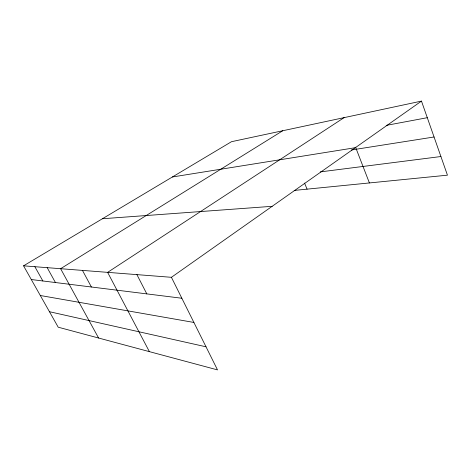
<?xml version="1.0" encoding="UTF-8"?>
<svg xmlns="http://www.w3.org/2000/svg" width="471" height="471" viewBox="0 0 471 471"><rect width="100%" height="100%" fill="white"/><g stroke="black" fill="none" stroke-linecap="round" stroke-linejoin="round"><path stroke-width="0.71" d="M171.42 277.307L217.52 369.9L58.204 327.198L23.55 265.827L171.42 277.307L421.474 101.1L447.45 175.177L294.187 190.431M344.118 117.626L107.624 272.356L149.389 351.637M282.747 130.744L60.606 268.7L98.592 338.019M23.55 265.827L231.502 141.694L421.474 101.1M386.179 125.398L427.291 117.697M172.392 176.978L355.352 147.694M351.278 150.013L434.056 136.99M320.28 171.903L440.909 156.531M102.407 218.75L272.167 206.31M31.292 279.533L181.841 298.243M40.312 295.505L193.893 322.447M49.455 311.708L206.021 346.803M34.878 266.704L42.861 280.975M47.188 267.658L55.425 282.535M82.46 270.401L91.398 287.004M136.908 274.628L146.805 293.886M304.554 183.101L307.074 189.148M355.558 147.176L369.405 182.942"/></g></svg>
